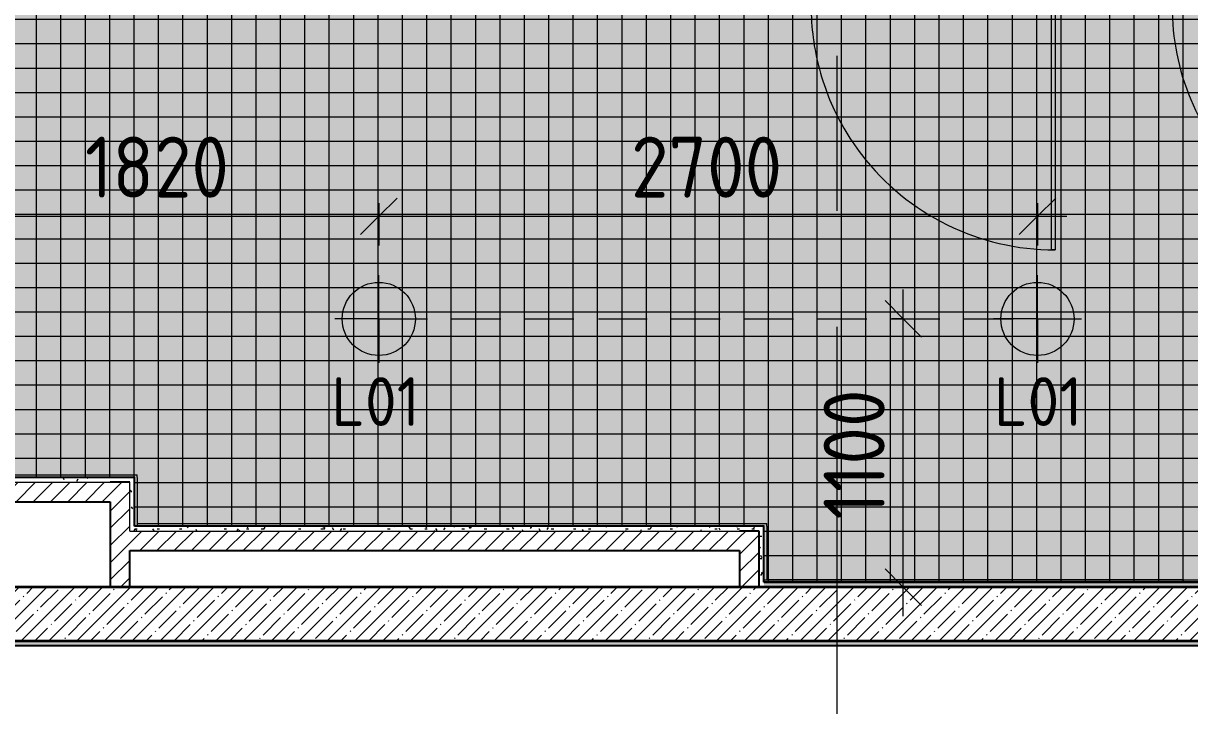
# Model space of a CAD drawing. Header units: millimetres. Extents: x 81094 to 272713, y -8553 to 29000.
# Drawn here: x 112624 to 117405, y 4815 to 7713 of the extents above; entities that cross this region are included whole.
import ezdxf

# ---------------------------------------------------------------- set-up
doc = ezdxf.new("R2010")
doc.units = ezdxf.units.MM
doc.linetypes.add('ADSK_Штрих_ш2 п1', pattern=[300, 200, -100])
doc.linetypes.add('Осевая', pattern=[3175, 635, -476.25, 1587.5, -476.25])
for name, color, linetype, lineweight in [('A-ANNO-DIMS', 7, 'Continuous', 9), ('A-ANNO-DIMS-100', 7, 'Continuous', 9), ('A-CLNG-PATT', 7, 'Continuous', 9), ('A-DETL-1', 7, 'ADSK_Штрих_ш2 п1', 9), ('A-DOOR', 7, 'Continuous', 9), ('A-GENM', 7, 'Continuous', 9), ('A-WALL', 7, 'Continuous', 9), ('E-LITE-EQPM-IDEN', 7, 'Continuous', 9), ('I-WALL', 7, 'Continuous', 9), ('Оси-2', 7, 'Осевая', 9)]:
    doc.layers.add(name, color=color, linetype=linetype, lineweight=lineweight)
for name, color, linetype, lineweight, true_color in [('A-ANNO-NOTE', 1, 'Continuous', 9, 0xff0000), ('A-WALL-1', 7, 'Continuous', 35, 0x3c3c3c), ('A-WALL-3', 7, 'Continuous', 25, 0x3c3c3c), ('A-WALL-4', 254, 'Continuous', 25, 0xbebebe), ('A-WALL-FNSH-2', 7, 'Continuous', 13, 0x3c3c3c)]:
    doc.layers.add(name, color=color, linetype=linetype, lineweight=lineweight, true_color=true_color)
doc.layers.add('A-CLNG-PATT-1', color=7, linetype='Continuous', lineweight=9, transparency=1)
doc.styles.add('GOST Common', font='GOST_Common.ttf', dxfattribs={"height": 200})
doc.styles.add('ISOCPEUR', font='isocpeur.ttf', dxfattribs={"width": 0.9, "height": 250})
doc.dimstyles.new('ISO-2_5_0_9К_БОЛЬШОЙ', dxfattribs={"dimscale": 304.8, "dimtxt": 248.995294, "dimasz": 0.492126, "dimexe": 0.393701, "dimexo": 0.984252, "dimgap": 0, "dimtad": 1, "dimdec": 0, "dimrnd": 10, "dimzin": 0, "dimdsep": 46, "dimtxsty": 'ISOCPEUR', "dimblk1": 'OBLIQUE', "dimblk2": 'OBLIQUE', "dimsah": 1, "dimcen": 0.09, "dimdle": 0.393701, "dimazin": 0, "dimtfac": 1, "dimtdec": 4, "dimtix": 1, "dimtmove": 0, "dimatfit": 3, "dimfxl": 1, "dimtvp": 1, "dimtolj": 1, "dimtzin": 0, "dimarcsym": 2})
pattern_1 = [(45, (0, 0), (-35.35534, 35.35534), [])]
pattern_2 = [(0, (0, 0), (121.92, 30.48), [10.058, -81.382, 10.058, -81.382, -487.68]), (0, (0, 0), (121.92, 30.48), [-182.88, 10.058, -172.822, 10.058, -81.382, -213.36]), (0, (0, 0), (121.92, 30.48), [-457.2, 10.058, -50.902, 10.058, -142.342]), (120, (45.72, 15.24), (-87.356454, 90.345817), [10.058, -81.382, 10.058, -81.382, -487.68]), (120, (45.72, 15.24), (-87.356454, 90.345817), [-182.88, 10.058, -172.822, 10.058, -81.382, -213.36]), (120, (45.72, 15.24), (-87.356454, 90.345817), [-457.2, 10.058, -50.902, 10.058, -142.342]), (240, (60.96, 76.2), (-34.563546, -120.825817), [10.058, -81.382, 10.058, -81.382, -487.68]), (240, (60.96, 76.2), (-34.563546, -120.825817), [-182.88, 10.058, -172.822, 10.058, -81.382, -213.36]), (240, (60.96, 76.2), (-34.563546, -120.825817), [-457.2, 10.058, -50.902, 10.058, -142.342])]
pattern_3 = [(288.435, (116754.71, 7791), (416.50086, -832.99954), [158.05, -1159.038]), (319.399, (116804.69, 7641.06), (2499.010644, -2082.486787), [76.799, -3763.143]), (316.848, (116446.5, 7591.08), (6247.5402574, -5830.957739), [182.691, -8951.868]), (289.983, (116579.78, 7466.13), (1249.49393, -3332.002656), [97.5, -4777.508]), (270, (116613.1, 7791), (416.5, -416.5), [83.3, -333.2]), (298.443, (116613.1, 7707.7), (-2915.5071394, 5414.4962996), [227.365, -11140.87]), (264.289, (116721.39, 7507.78), (416.5263, 3748.496867), [83.716, -4102.058]), (309.806, (116713.06, 7424.48), (-1666.01521, 2082.48651), [65.059, -3187.91])]

# ---------------------------------------------------------------- blocks, each defined once
blk = doc.blocks.new('131_Сантехническая перегородка_Дверь МГН - СД-1-V36-План расстановки осветительного оборудования 2 этажа в осях 23-33')
at = {"layer": 'A-DOOR'}
h = blk.add_hatch(dxfattribs=at)
h.set_pattern_fill('FP_49', color=256, style=0, pattern_type=2)
h.set_pattern_definition(pattern_3)
h.paths.add_polyline_path([(1255.8, 8), (1010, 8), (1010, -8), (1390, -8), (1390, 8)])
at = {"layer": 'A-GENM'}
h = blk.add_hatch(dxfattribs=at)
h.set_pattern_fill('FP_49', color=256, style=0, pattern_type=2)
h.set_pattern_definition(pattern_3)
h.paths.add_polyline_path([(10, 8), (-370, 8), (-370, -8), (10, -8)])
at = {"layer": 'A-DOOR'}
for p, q in [((10, 1008), (26, 1008)), ((10, 8), (10, 1008)), ((26, 8), (26, 1008)), ((10, 8), (26, 8))]:
    blk.add_line(p, q, dxfattribs=at)
for start, end in [(37.5, 90), (30, 37.5), (15, 30), (360, 15)]:
    blk.add_arc((10, 8), 1000, start, end, dxfattribs=at)
at = {"layer": 'A-GENM'}
for p, q in [((-370, 8), (10, 8)), ((-370, -8), (-370, 8)), ((10, -8), (10, 8)), ((1010, 8), (1390, 8)), ((1010, -8), (1010, 8)), ((1390, -8), (1390, 8)), ((10, -8), (-370, -8)), ((1390, -8), (1010, -8))]:
    blk.add_line(p, q, dxfattribs=at)
blk = doc.blocks.new('131_Сантехническая перегородка_Дверь МГН 2 - СД-1-V37-План расстановки осветительного оборудования 2 этажа в осях 23-33')
at = {"layer": 'A-DOOR'}
h = blk.add_hatch(dxfattribs=at)
h.set_pattern_fill('FP_50', color=256, style=0, pattern_type=2)
h.set_pattern_definition([(288.435, (118234.71, 7791), (416.50086, -832.99954), [158.05, -1159.038]), (319.399, (118284.69, 7641.06), (2499.010644, -2082.486787), [76.799, -3763.143]), (316.848, (117926.5, 7591.08), (6247.5402574, -5830.957739), [182.691, -8951.868]), (289.983, (118059.78, 7466.13), (1249.49393, -3332.002656), [97.5, -4777.508]), (270, (118093.1, 7791), (416.5, -416.5), [83.3, -333.2]), (298.443, (118093.1, 7707.7), (-2915.5071394, 5414.4962996), [227.365, -11140.87]), (264.289, (118201.39, 7507.78), (416.5263, 3748.496867), [83.716, -4102.058]), (309.806, (118193.06, 7424.48), (-1666.01521, 2082.48651), [65.059, -3187.91])])
h.paths.add_polyline_path([(-426, 8), (-426, -8), (10, -8), (10, 8)])
for p, q in [((10, 1008), (26, 1008)), ((10, 8), (10, 1008)), ((26, 8), (26, 1008)), ((10, 8), (26, 8))]:
    blk.add_line(p, q, dxfattribs=at)
blk.add_arc((10, 8), 1000, 360, 90, dxfattribs=at)
at = {"layer": 'A-GENM'}
for p, q in [((-426, 8), (10, 8)), ((10, 8), (10, -8)), ((1010, 8), (1110, 8)), ((1010, 8), (1010, -8)), ((1110, 8), (1110, -8)), ((10, -8), (-426, -8)), ((1110, -8), (1010, -8))]:
    blk.add_line(p, q, dxfattribs=at)
blk = doc.blocks.new('DIMBLOCK35-План расстановки осветительного оборудования 2 этажа в осях 23-33')
at = {"layer": 'A-ANNO-DIMS-100'}
for p, q in [((112261, 6727), (112261, 7040.9)), ((114081, 6975.4), (114081, 6800.9)), ((114081, 6920.9), (114081, 6975.4)), ((112141, 6920.9), (114081, 6920.9)), ((112261, 6920.9), (112261, 6727))]:
    blk.add_line(p, q, dxfattribs=at)
at = {"layer": 'A-ANNO-DIMS-100', "lineweight": 20}
for p, q in [((112261, 6920.9), (112336, 6995.9)), ((114081, 6920.9), (114156, 6995.9)), ((112261, 6920.9), (112186, 6845.9)), ((114081, 6920.9), (114006, 6845.9))]:
    blk.add_line(p, q, dxfattribs=at)
at = {"layer": 'A-ANNO-DIMS-100', "color": 0, "insert": (112876.5, 7247.5), "char_height": 250, "width": 706.764, "attachment_point": 1, "line_spacing_factor": 1.149209, "style": 'ISOCPEUR'}
blk.add_mtext('1820', dxfattribs=at)
blk = doc.blocks.new('_Oblique')
at = {"color": 0, "linetype": 'ByBlock', "lineweight": -2}
blk.add_line((-0.5, -0.5), (0.5, 0.5), dxfattribs=at)
blk = doc.blocks.new('DIMBLOCK36-План расстановки осветительного оборудования 2 этажа в осях 23-33')
at = {"layer": 'A-ANNO-DIMS-100', "lineweight": 20}
for p, q in [((114081, 6920.9), (114156, 6995.9)), ((116781, 6920.9), (116856, 6995.9)), ((114081, 6920.9), (114006, 6845.9)), ((116781, 6920.9), (116706, 6845.9))]:
    blk.add_line(p, q, dxfattribs=at)
at = {"layer": 'A-ANNO-DIMS-100'}
for p, q in [((114081, 6975.4), (114081, 6800.9)), ((114081, 6920.9), (114081, 6975.4)), ((116781, 6975.4), (116781, 6800.9)), ((116781, 6920.9), (116781, 6975.4)), ((114081, 6920.9), (116901, 6920.9))]:
    blk.add_line(p, q, dxfattribs=at)
at = {"layer": 'A-ANNO-DIMS-100', "color": 0, "insert": (115115, 7247.5), "char_height": 250, "width": 758.478, "attachment_point": 1, "line_spacing_factor": 1.149209, "style": 'ISOCPEUR'}
blk.add_mtext('2700', dxfattribs=at)
blk = doc.blocks.new('DIMBLOCK38-План расстановки осветительного оборудования 2 этажа в осях 23-33')
at = {"layer": 'A-ANNO-DIMS-100'}
for p, q in [((116231.1, 5280), (116231.1, 6620)), ((116183.5, 6500), (116351.1, 6500)), ((116231.1, 6500), (116183.5, 6500)), ((116425, 5400), (116111.1, 5400)), ((116231.1, 5400), (116425, 5400))]:
    blk.add_line(p, q, dxfattribs=at)
at = {"layer": 'A-ANNO-DIMS-100', "lineweight": 20}
for p, q in [((116231.1, 6500), (116156.1, 6575)), ((116231.1, 6500), (116306.1, 6425)), ((116231.1, 5400), (116156.1, 5475)), ((116231.1, 5400), (116306.1, 5325))]:
    blk.add_line(p, q, dxfattribs=at)
at = {"layer": 'A-ANNO-DIMS-100', "color": 0, "insert": (115904.5, 5677.1), "char_height": 250, "width": 655.049, "attachment_point": 1, "rotation": 90, "line_spacing_factor": 1.149209, "style": 'ISOCPEUR'}
blk.add_mtext('1100', dxfattribs=at)

msp = doc.modelspace()

# ---------------------------------------------------------------- hatches: boundary and pattern name
at = {"layer": 'A-CLNG-PATT'}
h = msp.add_hatch(dxfattribs=at)
h.set_pattern_fill('FP_25', color=256, style=0, pattern_type=2)
h.set_pattern_definition([(0, (115478.03, 7728.97), (0, 100), []), (90, (115478.03, 7728.97), (-100, 6e-15), [])])
h.paths.add_polyline_path([(118193.2, 5421), (118779, 5421), (118779, 9979), (112031, 9979), (112031, 8081), (112261, 8081), (112261, 5851), (113081, 5851), (113081, 5651), (115661, 5651), (115661, 5421), (116900.2, 5421)])
at = {"layer": 'A-CLNG-PATT-1'}
msp.add_hatch(color=256, dxfattribs=at).paths.add_polyline_path([(118193.2, 5421), (118779, 5421), (118779, 9979), (112031, 9979), (112031, 8081), (112261, 8081), (112261, 5851), (113081, 5851), (113081, 5651), (115661, 5651), (115661, 5421), (116900.2, 5421)])
at = {"layer": 'I-WALL'}
h = msp.add_hatch(dxfattribs=at)
h.set_pattern_fill('FP_19', color=256, style=0, pattern_type=2)
h.set_pattern_definition(pattern_2)
h.paths.add_polyline_path([(113060, 5830), (113080, 5830), (113080, 5850), (112260, 5850), (112260, 5830), (113021.3, 5830)])
h = msp.add_hatch(dxfattribs=at)
h.set_pattern_fill('FP_4', color=256, style=0, pattern_type=2)
h.set_pattern_definition(pattern_1)
h.paths.add_polyline_path([(112980, 5750), (112980, 5830), (112010, 5830), (112010, 5750)])
h = msp.add_hatch(dxfattribs=at)
h.set_pattern_fill('FP_4', color=256, style=0, pattern_type=2)
h.set_pattern_definition(pattern_1)
h.paths.add_polyline_path([(113021.3, 5400), (113060, 5400), (113060, 5830), (112980, 5830), (112980, 5400)])
h = msp.add_hatch(dxfattribs=at)
h.set_pattern_fill('FP_19', color=256, style=0, pattern_type=2)
h.set_pattern_definition(pattern_2)
h.paths.add_polyline_path([(113080, 5630), (113080, 5830), (113060, 5830), (113060, 5630)])
h = msp.add_hatch(dxfattribs=at)
h.set_pattern_fill('FP_19', color=256, style=0, pattern_type=2)
h.set_pattern_definition(pattern_2)
h.paths.add_polyline_path([(115640, 5630), (115660, 5630), (115660, 5650), (113080, 5650), (113080, 5630), (115607.2, 5630)])
h = msp.add_hatch(dxfattribs=at)
h.set_pattern_fill('FP_4', color=256, style=0, pattern_type=2)
h.set_pattern_definition(pattern_1)
h.paths.add_polyline_path([(115560, 5550), (115560, 5630), (113060, 5630), (113060, 5550)])
h = msp.add_hatch(dxfattribs=at)
h.set_pattern_fill('FP_4', color=256, style=0, pattern_type=2)
h.set_pattern_definition(pattern_1)
h.paths.add_polyline_path([(115607.2, 5400), (115640, 5400), (115640, 5630), (115560, 5630), (115560, 5400)])
h = msp.add_hatch(dxfattribs=at)
h.set_pattern_fill('FP_19', color=256, style=0, pattern_type=2)
h.set_pattern_definition(pattern_2)
h.paths.add_polyline_path([(115660, 5400), (115660, 5630), (115640, 5630), (115640, 5400)])
h = msp.add_hatch(dxfattribs=at)
h.set_pattern_fill('FP_19', color=256, style=0, pattern_type=2)
h.set_pattern_definition(pattern_2)
h.paths.add_polyline_path([(118800, 5400), (118800, 5420), (115660, 5420), (115660, 5400), (118193.2, 5400)])
h = msp.add_hatch(dxfattribs=at)
h.set_pattern_fill('FP_2', color=256, style=0, pattern_type=2)
h.set_pattern_definition([(45, (0, 0), (-57.024626, 57.024626), []), (45, (57.025, 0), (-57.024626, 57.024626), [100.806, -20.161, 3.353, -16.808])])
h.paths.add_polyline_path([(119330, 5180), (119330, 5400), (111930, 5400), (111930, 5180), (119290, 5180)])
h = msp.add_hatch(dxfattribs=at)
h.set_pattern_fill('FP_19', color=256, style=0, pattern_type=2)
h.set_pattern_definition(pattern_2)
h.paths.add_polyline_path([(119330, 5160), (119330, 5180), (111910, 5180), (111910, 5160), (118193.2, 5160)])

# ---------------------------------------------------------------- linework, layer by layer
at = {"layer": 'A-ANNO-NOTE'}
for p, q in [((114081, 6500), (114081, 6680)), ((116781, 6500), (116781, 6680)), ((114081, 6500), (113901, 6500)), ((114081, 6500), (114081, 6320)), ((114081, 6500), (114261, 6500)), ((116781, 6500), (116601, 6500)), ((116781, 6500), (116781, 6320)), ((116781, 6500), (116961, 6500))]:
    msp.add_line(p, q, dxfattribs=at)
for centre in [(114081, 6500), (116781, 6500)]:
    msp.add_circle(centre, 150, dxfattribs=at)
at = {"layer": 'A-DETL-1'}
msp.add_line((114081, 6500), (116781, 6500), dxfattribs=at)
at = {"layer": 'A-WALL'}
for p, q in [((112240, 5830), (112980, 5830)), ((113060, 5630), (113060, 5830)), ((113060, 5630), (115560, 5630))]:
    msp.add_line(p, q, dxfattribs=at)
at = {"layer": 'A-WALL-1'}
for p, q in [((119330, 5400), (111930, 5400)), ((111930, 5180), (119330, 5180))]:
    msp.add_line(p, q, dxfattribs=at)
at = {"layer": 'A-WALL-3'}
for p, q in [((113080, 5850), (112260, 5850)), ((113080, 5650), (113080, 5850)), ((115660, 5650), (113080, 5650)), ((115660, 5420), (115660, 5650)), ((115660, 5420), (118780, 5420)), ((111910, 5160), (119330, 5160))]:
    msp.add_line(p, q, dxfattribs=at)
at = {"layer": 'A-WALL-4'}
for p, q in [((113060, 5830), (112980, 5830)), ((112010, 5750), (112980, 5750)), ((112980, 5750), (112980, 5400)), ((115640, 5630), (115560, 5630)), ((115640, 5400), (115640, 5630)), ((113060, 5550), (115560, 5550)), ((113060, 5400), (113060, 5550)), ((115560, 5550), (115560, 5400))]:
    msp.add_line(p, q, dxfattribs=at)
at = {"layer": 'A-WALL-FNSH-2'}
for p, q in [((113081, 5851), (112261, 5851)), ((113081, 5651), (113081, 5851)), ((115661, 5651), (113081, 5651)), ((115661, 5420), (115661, 5651)), ((118779, 5421), (115660, 5421)), ((111909, 5159), (119330, 5159))]:
    msp.add_line(p, q, dxfattribs=at)
at = {"layer": 'I-WALL'}
for p, q in [((112271, 5861), (113091, 5861)), ((113091, 5850.2), (113091, 5861)), ((113091, 5850), (113091, 5651)), ((113091, 5661), (115671, 5661)), ((115671, 5650.3), (115671, 5661)), ((115671, 5650), (115671, 5431)), ((115671, 5431), (117380, 5431)), ((117380, 5421), (117380, 5431))]:
    msp.add_line(p, q, dxfattribs=at)
at = {"layer": 'Оси-2'}
msp.add_line((115960, 593.7), (115960, 19415.1), dxfattribs=at)

# ---------------------------------------------------------------- block references
at = {"layer": 'A-GENM', "rotation": 180}
for name, p in [('131_Сантехническая перегородка_Дверь МГН - СД-1-V36-План расстановки осветительного оборудования 2 этажа в осях 23-33', (116863, 7791)), ('131_Сантехническая перегородка_Дверь МГН 2 - СД-1-V37-План расстановки осветительного оборудования 2 этажа в осях 23-33', (118343, 7791))]:
    msp.add_blockref(name, p, dxfattribs=at)

# ---------------------------------------------------------------- texts
at = {"layer": 'E-LITE-EQPM-IDEN', "char_height": 200, "width": 472.996, "attachment_point": 1, "style": 'GOST Common'}
for insert in [(113886.4, 6260.9), (116602.5, 6260.9)]:
    msp.add_mtext('L01', dxfattribs=dict(at, insert=insert))

# ---------------------------------------------------------------- dimensions: what is measured, and where the dimension line sits
at = {"layer": 'A-ANNO-DIMS'}
for base, p1, p2, override, picture, middle in [((114081, 6920.9), (112261, 7027), (114081, 6675.4), {"dimpost": '<>', "dimfxl": 1853.646521}, 'DIMBLOCK35-План расстановки осветительного оборудования 2 этажа в осях 23-33', (113171, 7045.9)), ((116781, 6920.9), (114081, 6675.4), (116781, 6675.4), {"dimpost": '<>', "dimfxl": 2700}, 'DIMBLOCK36-План расстановки осветительного оборудования 2 этажа в осях 23-33', (115431, 7045.9))]:
    dim = msp.add_linear_dim(base=base, p1=p1, p2=p2, dimstyle='ISO-2_5_0_9К_БОЛЬШОЙ', override=override, dxfattribs=at)
    dim.commit()
    dim.dimension.update_dxf_attribs({"geometry": picture, "text_midpoint": middle})
dim = msp.add_linear_dim(base=(116231.1, 6500), p1=(116125, 5400), p2=(116483.5, 6500), angle=90, dimstyle='ISO-2_5_0_9К_БОЛЬШОЙ', override={"dimpost": '<>', "dimfxl": 1156.939402}, dxfattribs=at)
dim.commit()
dim.dimension.update_dxf_attribs({"geometry": 'DIMBLOCK38-План расстановки осветительного оборудования 2 этажа в осях 23-33', "text_midpoint": (116106.1, 5950)})

doc.saveas('drawing.dxf')
